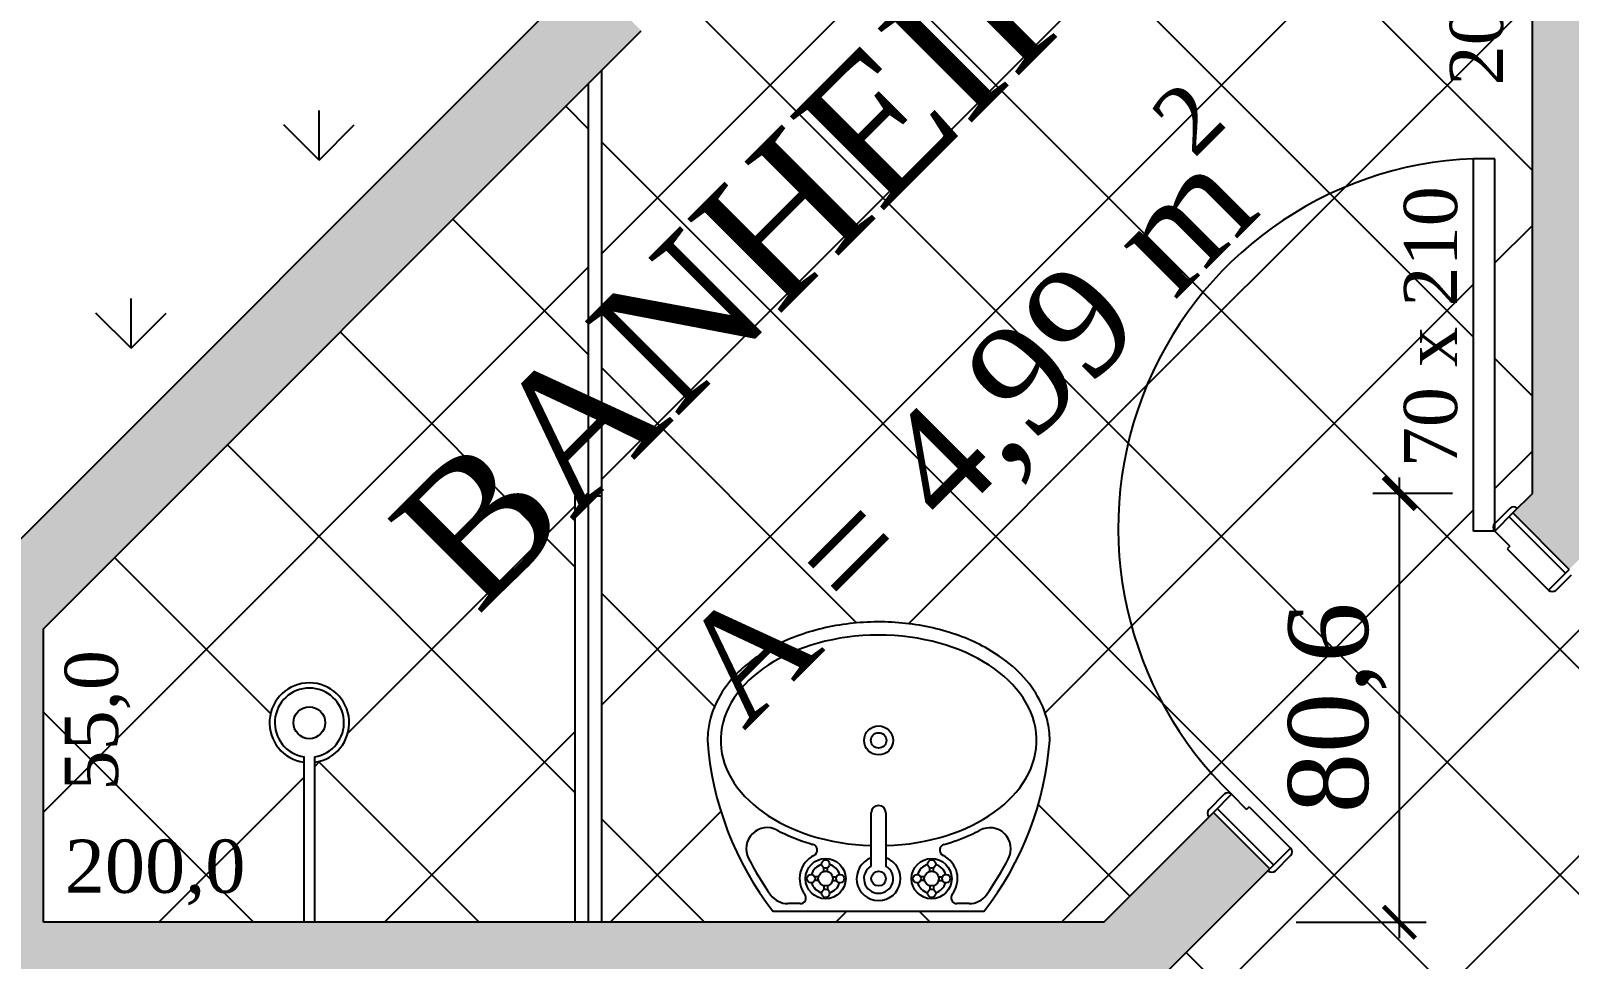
# Model space of a CAD drawing. Header units: millimetres. Extents: x 5728 to 12128, y -948 to 8052.
# Drawn here: x 6415.8 to 6705.2, y 5754.2 to 5928.7 of the extents above; entities that cross this region are included whole.
import ezdxf
from ezdxf.enums import TextEntityAlignment as Align

# ---------------------------------------------------------------- set-up
doc = ezdxf.new("R2010")
doc.units = ezdxf.units.MM
doc.header["$MEASUREMENT"] = 0
for name, color, linetype in [('001 - 0.150 Color', 1, 'Continuous'), ('003 - 0.250 Color', 3, 'Continuous'), ('004 - 0.150 Color', 4, 'Continuous'), ('005 - 0.350 Color', 5, 'Continuous'), ('007 - 0.200', 7, 'Continuous'), ('253 - 0.150 Color', 253, 'Continuous')]:
    doc.layers.add(name, color=color, linetype=linetype)
doc.styles.add('style4', font='romantic.ttf')
doc.dimstyles.new('Externa', dxfattribs={"dimtxt": 15, "dimasz": 6, "dimexe": 5, "dimexo": 15, "dimgap": 2.5, "dimtad": 1, "dimdec": 1, "dimzin": 4, "dimtxsty": 'style4', "dimblk": 'ARCHTICK', "dimcen": 6, "dimdle": 3, "dimclrd": 256, "dimclre": 256, "dimclrt": 256, "dimadec": 4, "dimazin": 1, "dimtfac": 1, "dimtdec": 1, "dimtmove": 0, "dimatfit": 3, "dimldrblk": 'ARCHTICK', "dimfxl": 1, "dimlwd": -1, "dimlwe": -1, "dimarcsym": 0})
pattern_1 = [(45, (0, 0), (-21.21320343559642, 21.21320343559643), []), (135, (0, 0), (-21.21320343559643, -21.21320343559642), [])]

# ---------------------------------------------------------------- blocks, each defined once
blk = doc.blocks.new('_ArchTick')
at = {"color": 0, "const_width": 0.15}
blk.add_lwpolyline([(-0.5, -0.5), (0.5, 0.5)], dxfattribs=at)
blk = doc.blocks.new('*D10')
at = {"layer": '007 - 0.200', "ltscale": 2.5}
for p, q in [((6673.234508858997, 5758.126246589467), (6673.234508858997, 5844.732848307267)), ((6683.233046874956, 5841.732848307267), (6668.234508858997, 5841.732848307267)), ((6653.839648592753, 5761.126246589467), (6678.234508858997, 5761.126246589467))]:
    blk.add_line(p, q, dxfattribs=at)
at = {"layer": 'Defpoints', "color": 0, "ltscale": 2.5}
for p in [(6673.234508858997, 5841.732848307267), (6698.233046874956, 5841.732848307267), (6638.839648592753, 5761.126246589467)]:
    blk.add_point(p, dxfattribs=at)
at = {"layer": '007 - 0.200', "ltscale": 2.5, "xscale": 6, "yscale": 6, "zscale": 6}
for p, rotation in [((6673.234508858997, 5841.732848307267), 90), ((6673.234508858997, 5761.126246589467), 270)]:
    blk.add_blockref('_ArchTick', p, dxfattribs=dict(at, rotation=rotation))
at = {"layer": '007 - 0.200', "ltscale": 2.5, "insert": (6661.581402350121, 5801.429547448369), "char_height": 15, "attachment_point": 5, "rotation": 90, "style": 'style4'}
blk.add_mtext('80,6', dxfattribs=at)

msp = doc.modelspace()

# ---------------------------------------------------------------- hatches: boundary and pattern name
at = {"layer": '003 - 0.250 Color', "ltscale": 2.5}
h = msp.add_hatch(dxfattribs=at)
h.set_pattern_fill('GRASS', color=256, scale=50, style=0)
h.set_pattern_definition([(90, (0, 0), (-35.35533905, 35.35533905), [9.375, -61.33567814999999]), (45, (0, 0), (-35.35533905932737, 35.35533905932738), [9.375, -40.625]), (135, (0, 0), (-35.35533905932738, -35.35533905932737), [9.375, -40.625])])
h.paths.add_polyline_path([(7193.982162624105, 6626.809037148515), (6098.233044741823, 6089.805306901912), (6098.233044741824, 5196.126246589469), (6298.233046874955, 5196.126246589469), (6298.233046874955, 5266.126246589471), (6298.233046874956, 5416.12624658947), (6298.233046874954, 5541.126246589471), (6298.233046874956, 5691.12624658947), (6298.233046874955, 5761.12624658947), (6403.233045157157, 5761.126246589469), (6403.233045157156, 5822.50449125222), (6520.043923684679, 5939.315369779742), (6562.470330555871, 5981.741776650937), (6636.854802212205, 6056.126248307268), (6698.233046874955, 6056.126248307266), (6698.233046874953, 6161.126246589469), (6768.233046874955, 6161.126246589469), (6918.233046874954, 6161.126246589468), (7043.233046874955, 6161.12624658947), (7193.233046874954, 6161.126246589468), (7263.233046874954, 6161.12624658947), (7263.233046874954, 5846.126246589471), (7363.233046874952, 5846.126246589468), (7363.233046874953, 5788.62624658947), (7363.233046874952, 5688.62624658947), (7363.233046874951, 5571.126246589472), (7363.233046874952, 5421.126246589472), (7363.233046874952, 5346.126246589472), (7113.233046874956, 5346.126246589469), (7113.233046874956, 5289.876246589469), (7788.080059374907, 5289.87624658947), (7788.080059374909, 5414.560016082183), (7392.014794874373, 6222.726030126407)])
h.paths.add_polyline_path([(7365.01774741255, 5543.593183501287), (7365.01774741255, 5442.247029655133), (7380.594670489472, 5442.247029655133), (7380.594670489472, 5543.593183501287)], flags=24)
h.paths.add_polyline_path([(7365.058427885922, 5787.942822007545), (7365.058427885922, 5686.678029108137), (7380.391268122609, 5686.678029108137), (7380.391268122609, 5787.942822007545)], flags=24)
h.paths.add_polyline_path([(6508.695811607099, 5932.669236513038), (6569.898204753882, 5993.87162965982), (6558.883656816168, 6004.886177597535), (6497.681263669385, 5943.683784450752)], flags=24)
h.paths.add_polyline_path([(6802.812980053925, 6162.763018132982), (6896.82185579357, 6162.763018132982), (6896.82185579357, 6178.517456002804), (6802.812980053925, 6178.517456002804)], flags=24)
h.paths.add_polyline_path([(7077.812980053925, 6162.763018132982), (7171.82185579357, 6162.763018132982), (7171.82185579357, 6178.517456002804), (7077.812980053925, 6178.517456002804)], flags=24)
h.paths.add_polyline_path([(6296.596275331441, 5575.706179768441), (6296.596275331441, 5669.715055508085), (6280.841837461619, 5669.715055508085), (6280.841837461619, 5575.706179768441)], flags=24)
h.paths.add_polyline_path([(6296.596275331441, 5300.706179768441), (6296.596275331441, 5394.715055508085), (6280.841837461619, 5394.715055508085), (6280.841837461619, 5300.706179768441)], flags=24)
at = {"layer": '005 - 0.350 Color', "ltscale": 2.5}
for points in [[(6713.233046874954, 6146.126246589467), (6768.233046874953, 6146.126246589467), (6768.233046874953, 6161.126246589468), (6698.233046874953, 6161.126246589469), (6698.233046874954, 6056.126248307266), (6636.854802212203, 6056.126248307267), (6562.470330555872, 5981.741776650936), (6569.732103208648, 5974.48000399816, -0.003026303424695639), (6569.732531188663, 5974.479576018145), (6573.07693227367, 5971.135174933138), (6643.0680056478, 6041.126248307269), (6698.233046874956, 6041.126248307268), (6698.233046874956, 5841.732848307266), (6694.556091612784, 5838.055893045096), (6705.162693330582, 5827.449291327298), (6708.839648592753, 5831.126246589468), (6878.433046874957, 5831.126246589468), (6878.433046874958, 5846.126246589469), (6713.233046874957, 5846.126246589469)], [(6530.650525402478, 5928.708768061945), (6527.306124317452, 5932.053169146971, -0.00302630276548991), (6527.305696337529, 5932.053597126893), (6520.04392368468, 5939.315369779743), (6403.233045157157, 5822.504491252221), (6403.233045157157, 5761.126246589468), (6298.233046874955, 5761.12624658947), (6298.233046874954, 5691.12624658947), (6313.233046874956, 5691.12624658947), (6313.233046874957, 5746.126246589471), (6613.233046874954, 5746.126246589468), (6613.233046874953, 5580.926246589467), (6628.233046874956, 5580.926246589468), (6628.233046874957, 5750.51964487167), (6648.876993548134, 5771.163591544847), (6638.270391830336, 5781.770193262647), (6617.626445157157, 5761.126246589468), (6418.233045157156, 5761.126246589469), (6418.233045157156, 5816.291287816622)]]:
    msp.add_hatch(color=256, dxfattribs=at).paths.add_polyline_path(points)
at = {"layer": '253 - 0.150 Color', "ltscale": 2.5}
h = msp.add_hatch(dxfattribs=at)
h.set_pattern_fill('NET', color=256, scale=240, angle=45, style=0)
h.set_pattern_definition(pattern_1)
h.paths.add_polyline_path([(6468.024470136443, 5866.08271279591), (6418.233045157157, 5816.291287816624), (6418.233045157156, 5761.126246589471), (6467.233045157156, 5761.126246589471), (6467.233045157158, 5791.19321221581, -0.9223222891117957), (6468.024470136443, 5806.123345792543)])
h.paths.add_polyline_path([(6518.233045157157, 5841.208767203046), (6520.733045157156, 5841.208767203046), (6520.733045157157, 5918.791287816623), (6468.024470136443, 5866.08271279591), (6468.024470136443, 5806.123345792543, -0.948395401949325), (6469.233045157158, 5791.19321221581), (6469.233045157156, 5761.126246589471), (6518.233045157157, 5761.126246589471)])
h.paths.add_polyline_path([(6575.223113697633, 5922.569515324682), (6575.223113697633, 5973.2813563571), (6573.076932273671, 5971.135174933139), (6530.650525402479, 5928.708768061946), (6523.233045157156, 5921.291287816623), (6523.233045157155, 5872.4615889606)], flags=16)
edge = h.paths.add_edge_path()
edge.add_line((6575.223113697632, 5922.569515324682), (6523.233045157156, 5872.461588960603))
edge.add_line((6523.233045157156, 5872.461588960603), (6523.233045157155, 5761.126246589468))
edge.add_line((6523.233045157155, 5761.126246589468), (6575.223113697633, 5761.126246589467))
edge.add_line((6575.223113697633, 5761.126246589467), (6575.223113697634, 5763.126246589467))
edge.add_line((6575.223113697634, 5763.126246589467), (6555.47683412178, 5763.126246589467))
edge.add_arc((6602.19466722951, 5799.580976523711), 59.25793841216775, 184.2267622131298, 217.9655296277023, ccw=False)
edge.add_spline(control_points=[(6543.112611625987, 5795.300764520141), (6543.112500233007, 5795.946199975852), (6543.152082408132, 5796.59162943945), (6543.479215358511, 5799.233886745172), (6544.11397106144, 5801.197387074083), (6546.064060222327, 5804.884962967993), (6547.376912281888, 5806.610183139578), (6551.050581717082, 5810.224530768051), (6553.611707384583, 5811.996175422474), (6559.389237393269, 5814.852189526388), (6562.60625242003, 5815.936417960087), (6568.979960795324, 5817.254635912251), (6572.101006074507, 5817.571036190816), (6575.223113697633, 5817.575663133771)], knot_values=[7.856025030111592, 7.856025030111592, 7.856025030111592, 7.856025030111592, 7.9383797233541, 7.9383797233541, 8.19497346501824, 8.19497346501824, 8.451567206682379, 8.451567206682379, 8.788787026692594, 8.788787026692594, 9.12600684670281, 9.12600684670281, 9.424780570387439, 9.424780570387439, 9.424780570387439, 9.424780570387439], degree=3, periodic=0)
edge.add_line((6575.223113697633, 5817.575663133771), (6575.223113697632, 5922.569515324682))
edge = h.paths.add_edge_path()
edge.add_line((6687.161979063091, 5904.6617804954), (6691.161979063091, 5904.661780495405))
edge.add_line((6691.161979063091, 5904.661780495405), (6691.161979063091, 5836.075994057782))
edge.add_line((6691.161979063091, 5836.075994057782), (6693.990406187833, 5838.904421182522))
edge.add_arc((6694.697512969021, 5838.197314401335), 1.000000000000169, 44.999999999852605, 135.0000000000368, ccw=False)
edge.add_line((6695.404619750209, 5838.90442118252), (6698.233046874956, 5841.732848307266))
edge.add_line((6698.233046874956, 5841.732848307266), (6698.233046874953, 6041.126248307267))
edge.add_line((6698.233046874953, 6041.126248307267), (6680.295330915984, 6023.837912753103))
edge.add_line((6680.295330915984, 6023.837912753103), (6680.617384479953, 6023.515859189131))
edge.add_line((6680.617384479953, 6023.515859189131), (6696.611463876315, 6007.521779792771))
edge.add_arc((6694.927876571433, 6005.838192487894), 2.380951999999668, -44.99999999998448, 44.99999999990712, ccw=False)
edge.add_line((6696.611463876313, 6004.154605183015), (6686.089043220819, 5993.632184527518))
edge.add_arc((6684.405455915939, 5995.315771832396), 2.380951999999668, 224.9999999999845, 315.00000000001546, ccw=False)
edge.add_line((6682.721868611059, 5993.632184527517), (6675.661263105647, 6000.692790032929))
edge.add_arc((6689.402675587692, 5990.600186097667), 17.04954753639509, 143.7039732795137, 165.0000612887897)
edge.add_arc((6699.451481155701, 5986.900759685974), 27.73048934658745, 162.9901778567101, 171.7284833846584)
edge.add_arc((6648.807809607697, 5993.983158390394), 23.40690210062312, 310.5446015573018, 352.40676650430345, ccw=False)
edge.add_arc((6635.758300071428, 6010.30768044966), 44.30006588775458, 276.3829610435384, 309.6453401288749, ccw=False)
edge.add_arc((6639.330489694295, 5983.976277589876), 17.7456868049463, 228.992427903345, 274.37204541469407, ccw=False)
edge.add_arc((6641.077802880697, 5982.228964403474), 17.74568680494627, 215.0482160935377, 221.0075720966238, ccw=False)
edge.add_line((6626.549957918684, 5972.038227386999), (6575.223113697633, 5922.569515324682))
edge.add_line((6575.223113697633, 5922.569515324682), (6575.223113697634, 5817.575663133771))
edge.add_spline(control_points=[(6575.223113697633, 5817.575663133771), (6575.624865394327, 5817.576258527141), (6576.02663468179, 5817.5716914371), (6579.949970828984, 5817.476436004255), (6583.451268510004, 5816.9923684102), (6590.055157492749, 5815.266391271685), (6593.157059638802, 5814.025109470695), (6597.796015194838, 5811.362366364947), (6599.521626308784, 5810.113943243368), (6602.530193785257, 5807.341998842606), (6603.813313886625, 5805.817815886299), (6605.841506383314, 5802.554365354978), (6606.585463955233, 5800.814066457416), (6607.31233593229, 5797.796242218616), (6607.462158841045, 5796.548629232074), (6607.462158841044, 5795.300789642518)], knot_values=[6.283185307179586, 6.283185307179586, 6.283185307179586, 6.283185307179586, 6.321631403505172, 6.321631403505172, 6.658851223515388, 6.658851223515388, 6.996071043525603, 6.996071043525603, 7.229651044814655, 7.229651044814655, 7.463231046103706, 7.463231046103706, 7.696811047392757, 7.696811047392757, 7.85602503011159, 7.85602503011159, 7.85602503011159, 7.85602503011159], degree=3, periodic=0)
edge.add_arc((6548.359001014052, 5799.580976523711), 59.25793841216765, 322.0344703722977, 355.8579324304304, ccw=False)
edge.add_line((6595.076834121782, 5763.126246589467), (6575.223113697634, 5763.126246589467))
edge.add_line((6575.223113697634, 5763.126246589467), (6575.223113697635, 5761.126246589469))
edge.add_line((6575.223113697635, 5761.126246589469), (6617.626445157156, 5761.126246589467))
edge.add_line((6617.626445157156, 5761.126246589467), (6637.421863692912, 5780.921665125223))
edge.add_arc((6638.128970474096, 5781.628771906412), 1.000000000000169, 134.9999999999263, 225.0000000002211, ccw=False)
edge.add_line((6637.42186369291, 5782.3358786876), (6640.250290817658, 5785.164305812343))
edge.add_arc((6640.957397598845, 5784.457199031156), 1.000000000000169, 47.198692431818415, 135, ccw=False)
edge.add_arc((6689.825547446408, 5835.237560559606), 69.47529712225858, 92.19716421933202, 226.0835236271901, ccw=False)
h.paths.add_polyline_path([(6626.549957918684, 5972.038227386998, -0.1737199037358015), (6623.383754875617, 5983.581763491732, -0.1461622068702952), (6633.297774648287, 6006.921701925422, -0.1847170362421371), (6647.991711344514, 6014.907934863175, 0.03814653756957497), (6652.114441385027, 6015.83254728467, 0.0931900827835879), (6657.794315323752, 6018.559737814825), (6650.733709818338, 6025.620343320239, -0.4142135623729368), (6650.733709818339, 6028.987517929997), (6651.588548544069, 6029.842356655729), (6651.015167741602, 6030.415737458199), (6652.149889067432, 6031.550458784029), (6652.723269869901, 6030.977077981558), (6661.256130473836, 6039.509938585493, -0.4142135623727786), (6664.623305083594, 6039.509938585491), (6680.295330915983, 6023.8379127531), (6698.233046874955, 6041.126248307267), (6643.068005647801, 6041.126248307269), (6575.223113697633, 5973.281356357102), (6575.223113697634, 5922.569515324683)], flags=16)
h.paths.add_polyline_path([(6437.421654624616, 5783.330489000056), (6437.421654624616, 5815.364512668695), (6418.982305512191, 5815.364512668695), (6418.982305512191, 5783.330489000056)], flags=24)
h.paths.add_polyline_path([(6419.200500778459, 5761.797134163433), (6458.549613204495, 5761.797134163433), (6458.549613204495, 5779.992400435623), (6419.200500778459, 5779.992400435623)], flags=24)
h.paths.add_polyline_path([(6501.637916214689, 5810.581898017786), (6645.752763519388, 5954.696745322486), (6618.687100851929, 5981.762407989945), (6474.572253547229, 5837.647560685245)], flags=9)
h.paths.add_polyline_path([(6552.894794611544, 5923.831358394158), (6580.776349718833, 5951.712913501449), (6567.737760920771, 5964.751502299512), (6539.856205813479, 5936.869947192223)], flags=25)
h.paths.add_polyline_path([(6553.988187318724, 5786.438745590503), (6658.0353937161, 5890.485951987879), (6632.334781861435, 5916.186563842544), (6528.287575464059, 5812.139357445169)], flags=9)
h.paths.add_polyline_path([(6634.648925476742, 5900.189099840281), (6645.605942537289, 5911.146116900828), (6632.34769039004, 5924.404369048076), (6621.390673329494, 5913.447351987529)], flags=25)
h.paths.add_polyline_path([(6697.562159300944, 5915.382067117263), (6697.562159300944, 5954.731179543298), (6679.366893028753, 5954.731179543298), (6679.366893028753, 5915.382067117263)], flags=24)
h.paths.add_polyline_path([(6665.272248058387, 6021.937638839801), (6697.306271727026, 6021.937638839801), (6697.306271727026, 6040.376987952227), (6665.272248058387, 6040.376987952227)], flags=24)
h = msp.add_hatch(dxfattribs=at)
h.set_pattern_fill('NET', color=256, scale=240, angle=45, style=0)
h.set_pattern_definition(pattern_1)
h.paths.add_polyline_path([(7098.233046874952, 5831.126246589468), (7083.53304687495, 5831.126246589468, -0.4142135623733614), (7082.53304687495, 5830.126246589467), (7078.53304687495, 5830.126246589469, -0.4142135623730952), (7077.53304687495, 5831.126246589469), (7077.533046874951, 5842.126246589471), (7078.233046874952, 5842.126246589471), (7078.233046874951, 5846.126246589406, 0.3555503041758915), (7002.233046874954, 5926.126246589471), (7002.233046874951, 5846.126246589472), (6998.233046874951, 5846.126246589473), (6998.233046874951, 5842.12624658947), (6998.933046874951, 5842.126246589472), (6998.933046874951, 5831.12624658947, -0.4142135623728287), (6997.933046874951, 5830.126246589471), (6993.933046874951, 5830.126246589469, -0.4142135623728287), (6992.933046874951, 5831.126246589468), (6968.533046874957, 5831.126246589468, -0.4142135623728287), (6967.533046874957, 5830.126246589469), (6963.533046874957, 5830.126246589471, -0.4142135623730952), (6962.533046874957, 5831.126246589471), (6962.533046874957, 5842.126246589471), (6963.233046874958, 5842.126246589471), (6963.233046874958, 5846.126246589473), (6959.233046874956, 5846.126246589472), (6959.233046874954, 5926.126246589471, 0.3555503041758915), (6883.233046874958, 5846.126246589406), (6883.233046874958, 5842.126246589472), (6883.933046874958, 5842.126246589471), (6883.933046874959, 5831.126246589468, -0.4142135623728287), (6882.933046874959, 5830.126246589469), (6878.933046874959, 5830.126246589467, -0.4142135623733615), (6877.933046874959, 5831.126246589468), (6708.839648592752, 5831.126246589467), (6705.516246721176, 5827.80284471789, -0.4142135623730951), (6705.516246721176, 5826.388631155517), (6702.687819596426, 5823.560204030773, -0.4142135623719649), (6701.273606034056, 5823.560204030774), (6693.495431441003, 5831.338378623827), (6693.990406187834, 5831.833353370657), (6691.161979063091, 5834.661780495402), (6687.16197906309, 5834.661780495405), (6687.16197906309, 5904.6617804954, 0.6611727160286138), (6641.636855647651, 5785.190913389685, -0.00959389987771146), (6641.664504380034, 5785.164305812341), (6644.492931504773, 5782.335878687597), (6644.987906251605, 5782.83085343443), (6652.766080844661, 5775.052678841376, -0.4142135623730951), (6652.766080844661, 5773.638465279003), (6649.937653719915, 5770.810038154256, -0.4142135623730951), (6648.523440157542, 5770.810038154255), (6628.233046874956, 5750.519644871671), (7051.233046874951, 5750.519644871671), (7051.233046874951, 5752.276246589436), (7096.233046874952, 5752.276246589436), (7096.233046874953, 5750.519644871672), (7098.233046874952, 5750.519644871672)])
h.paths.add_polyline_path([(7048.733046874952, 5746.026246589437), (7051.233046874951, 5746.026246589437), (7051.233046874951, 5750.519644871671), (6628.233046874957, 5750.519644871671), (6628.233046874957, 5612.711153886969), (6750.129107208569, 5612.711153886968, -0.09981100914554533), (6770.127847636623, 5713.526247995631), (6830.12782968914, 5713.526247995631, -0.4142135623730951), (6835.12782968914, 5708.526247995631), (6835.12782968914, 5703.526247995631, -0.3503384909872553), (6831.23307968914, 5698.64993561459), (6831.233079689141, 5612.711153886968), (7031.233046874944, 5612.711153886967), (7031.233046874938, 5658.422616878629), (7051.233046874952, 5669.969622262432), (7051.233046874952, 5677.526246589438), (7048.733046874951, 5677.526246589437), (7048.733046874951, 5710.526246589437), (7051.233046874951, 5710.526246589438), (7051.233046874951, 5713.026246589437), (7048.733046874949, 5713.026246589437)])
h.paths.add_polyline_path([(6648.678295841245, 5779.218008986832), (6648.678295841245, 5823.641085909909), (6674.484508858996, 5823.641085909909), (6674.484508858996, 5779.218008986832)], flags=24)
h.paths.add_polyline_path([(7100.082159300986, 5791.809678542162), (7100.082159300986, 5831.158790968197), (7081.886893028797, 5831.158790968197), (7081.886893028797, 5791.809678542162)], flags=9)
h.paths.add_polyline_path([(6709.807104214062, 5811.978317595369), (6749.156216640098, 5811.978317595369), (6749.156216640098, 5830.173583867558), (6709.807104214062, 5830.173583867558)], flags=24)
h.paths.add_polyline_path([(6686.840855946709, 5845.167824976785), (6686.840855946709, 5902.053919651341), (6671.508015710022, 5902.053919651341), (6671.508015710022, 5845.167824976785)], flags=24)
h.paths.add_polyline_path([(7018.467308356233, 5844.655086829966), (7018.467308356233, 5901.541181504522), (7003.134468119546, 5901.541181504522), (7003.134468119546, 5844.655086829966)], flags=24)
h.paths.add_polyline_path([(6959.217762205643, 5844.655086829966), (6959.217762205643, 5901.541181504522), (6943.884921968956, 5901.541181504522), (6943.884921968956, 5844.655086829966)], flags=24)
h.paths.add_polyline_path([(6850.179621124138, 5634.664031560507), (7018.042047159641, 5634.664031560507), (7018.042047159641, 5672.940658779444), (6850.179621124138, 5672.940658779444)], flags=24)
h.paths.add_polyline_path([(6869.170005739523, 5594.664031560507), (6999.051662544256, 5594.664031560507), (6999.051662544256, 5632.940658779444), (6869.170005739523, 5632.940658779444)], flags=9)
h.paths.add_polyline_path([(6647.380975869044, 5710.203076824333), (6647.380975869044, 5749.552189250369), (6629.185709596853, 5749.552189250369), (6629.185709596853, 5710.203076824333)], flags=24)

# ---------------------------------------------------------------- linework, layer by layer
at = {"layer": '001 - 0.150 Color', "ltscale": 2.5}
for p, q in [((6523.233045157156, 5761.126246589467), (6523.233045157156, 5921.291287816623)), ((6520.733045157156, 5761.126246589467), (6520.733045157156, 5918.791287816623)), ((6523.233045157156, 5841.208767203046), (6518.233045157156, 5841.208767203046)), ((6518.233045157156, 5761.126246589467), (6518.233045157156, 5841.208767203046)), ((6694.556091612785, 5838.055893045096), (6691.16197906309, 5834.661780495401)), ((6693.990406187834, 5831.833353370657), (6691.16197906309, 5834.661780495401))]:
    msp.add_line(p, q, dxfattribs=at)
at = {"layer": '001 - 0.150 Color'}
for p, q in [((6691.161979063091, 5904.661780495405), (6687.16197906309, 5904.6617804954)), ((6687.16197906309, 5834.661780495405), (6687.16197906309, 5904.6617804954)), ((6691.16197906309, 5834.661780495401), (6691.161979063091, 5904.661780495405)), ((6693.990406187834, 5838.904421182523), (6691.161979063088, 5836.075994057777)), ((6693.848984831596, 5837.348786263912), (6704.455586549394, 5826.742184546114)), ((6691.16197906309, 5834.661780495401), (6687.16197906309, 5834.661780495405)), ((6693.990406187834, 5831.833353370657), (6693.495431441002, 5831.338378623826)), ((6693.495431441002, 5831.338378623826), (6701.273606034055, 5823.560204030775)), ((6705.162693330583, 5827.449291327298), (6701.273606034055, 5823.560204030775)), ((6705.516246721177, 5826.388631155518), (6702.687819596428, 5823.560204030775)), ((6701.273606034055, 5823.560204030775), (6701.273606034055, 5823.560204030775)), ((6467.233045157156, 5761.126246589468), (6467.233045157158, 5792.203630300134)), ((6469.233045157156, 5761.126246589468), (6469.233045157158, 5792.203630300134)), ((6637.42186369291, 5782.3358786876), (6640.250290817658, 5785.164305812343)), ((6641.664504380029, 5785.164305812345), (6638.270391830336, 5781.770193262647)), ((6641.664504380029, 5785.164305812345), (6644.492931504774, 5782.335878687598)), ((6573.903819599669, 5771.689243342536), (6573.90381959967, 5781.688518342537)), ((6576.65381959967, 5781.688518342537), (6576.65381959967, 5771.687043342536)), ((6638.97749861152, 5782.477300043835), (6649.584100329318, 5771.870698326037)), ((6644.987906251606, 5782.83085343443), (6644.492931504776, 5782.3358786876)), ((6644.987906251606, 5782.83085343443), (6652.766080844661, 5775.052678841376)), ((6652.766080844657, 5775.052678841377), (6648.876993548134, 5771.163591544849)), ((6649.937653719915, 5770.810038154256), (6652.766080844661, 5773.638465279003)), ((6563.99309459967, 5769.657268342537), (6563.24756959967, 5769.657268342537)), ((6564.96631959967, 5770.639293342536), (6564.96631959967, 5771.376018342537)), ((6565.65381959967, 5770.630493342536), (6565.65381959967, 5771.376018342537)), ((6566.63556959967, 5769.657268342537), (6567.37256959967, 5769.657268342537)), ((6583.93059459967, 5769.657268342537), (6583.18506959967, 5769.657268342537)), ((6584.90381959967, 5770.639293342536), (6584.90381959967, 5771.376018342537)), ((6585.59131959967, 5770.630493342536), (6585.59131959967, 5771.376018342537)), ((6586.573069599669, 5769.657268342537), (6587.31006959967, 5769.657268342537)), ((6563.98456959967, 5768.969768342537), (6563.24756959967, 5768.969768342538)), ((6564.96631959967, 5767.996818342535), (6564.96631959967, 5767.251018342537)), ((6565.65381959967, 5767.988018342538), (6565.65381959967, 5767.251018342537)), ((6566.627044599672, 5768.969768342538), (6567.37256959967, 5768.969768342538)), ((6583.922069599669, 5768.969768342537), (6583.18506959967, 5768.969768342537)), ((6584.90381959967, 5767.996818342535), (6584.90381959967, 5767.251018342537)), ((6585.59131959967, 5767.988018342536), (6585.59131959967, 5767.251018342537)), ((6586.564544599671, 5768.969768342537), (6587.31006959967, 5768.969768342537)), ((6595.07683412178, 5763.126246589467), (6555.47683412178, 5763.126246589467))]:
    msp.add_line(p, q, dxfattribs=at)
for centre, radius in [((6468.233045157158, 5798.626246589469), 3), ((6575.287158841046, 5795.300789642516), 2.728962388195378), ((6565.31006959967, 5769.313518342537), 3.78125), ((6565.310069599671, 5772.063518342537), 0.768648375), ((6585.24756959967, 5769.313518342537), 3.78125), ((6585.247569599672, 5772.063518342537), 0.768648375), ((6562.560069599672, 5769.313518342537), 0.768648375), ((6565.31006959967, 5769.313518342537), 1.375), ((6568.060069599671, 5769.313518342537), 0.768648375), ((6575.278819599672, 5769.313518342537), 1.375), ((6582.497569599671, 5769.313518342537), 0.768648375), ((6585.24756959967, 5769.313518342537), 1.375), ((6587.997569599672, 5769.313518342537), 0.768648375), ((6565.310069599672, 5766.563518342537), 0.768648375), ((6585.247569599672, 5766.563518342539), 0.768648375)]:
    msp.add_circle(centre, radius, dxfattribs=at)
for centre, radius, start, end in [((6694.697512969019, 5838.197314401336), 1, 44.99999999999999, 135), ((6691.869085844276, 5835.368887276587), 1, 224.9999999998957, 225), ((6691.869085844276, 5835.368887276587), 1, 135, 225), ((6701.980712815241, 5824.267310811961), 1, 225, 315), ((6468.233045157158, 5798.626246589469), 7.5, 277.6622556607588, 262.3377443392412), ((6468.233045157158, 5798.626246589469), 6.5, 278.8498830984061, 261.1501169014908), ((6602.194667229509, 5799.580976523713), 59.25793841216795, 184.1420675695956, 217.9655296277044), ((6548.359001014053, 5799.580976523713), 59.25793841216795, 322.0344703722956, 355.8579324304044), ((6640.957397598844, 5784.457199031156), 1, 44.99999999999999, 135), ((6575.278819599672, 5781.688518342537), 1.375, 0, 180), ((6638.128970474096, 5781.628771906412), 1, 135, 225), ((6652.058974063474, 5774.345572060189), 1, 315, 44.99999999999999), ((6575.278819599672, 5769.313518342537), 4.125, 109.6397000000359, 70.3485999999225), ((6575.278819599672, 5769.313518342537), 2.75, 120.2446000000554, 59.65690000002388), ((6649.230546938727, 5771.517144935443), 1, 225, 315)]:
    msp.add_arc(centre, radius, start, end, dxfattribs=at)
msp.add_ellipse((6575.287158841044, 5795.300789642518), major_axis=(-29.69999999955852, 6.78958229960156e-12), ratio=0.666666666676584, start_param=1.61682809513278, end_param=7.807387697770203, dxfattribs=at)
msp.add_open_spline([(6607.462158841044, 5795.300789642518), (6607.462158841045, 5796.548629232074), (6607.31233593229, 5797.796242218616), (6606.585463955233, 5800.814066457416), (6605.841506383314, 5802.554365354978), (6603.813313886625, 5805.817815886299), (6602.530193785257, 5807.341998842606), (6599.521626308784, 5810.113943243368), (6597.796015194838, 5811.362366364947), (6593.157059638802, 5814.025109470695), (6590.055157492749, 5815.266391271685), (6583.451268510004, 5816.9923684102), (6579.949970828984, 5817.476436004255), (6572.906336302322, 5817.647449761543), (6569.365254338909, 5817.334322781511), (6562.60625242003, 5815.936417960087), (6559.389237393269, 5814.852189526388), (6553.611707384583, 5811.996175422474), (6551.050581717082, 5810.224530768051), (6547.376912281888, 5806.610183139578), (6546.064060222327, 5804.884962967993), (6544.11397106144, 5801.197387074083), (6543.479215358511, 5799.233886745172), (6543.152082408132, 5796.59162943945), (6543.112500233007, 5795.946199975852), (6543.112611625987, 5795.300764520141)], degree=3, knots=[6.283185307179586, 6.283185307179586, 6.283185307179586, 6.283185307179586, 6.44239928989842, 6.44239928989842, 6.67597929118747, 6.67597929118747, 6.909559292476522, 6.909559292476522, 7.143139293765573, 7.143139293765573, 7.480359113775789, 7.480359113775789, 7.817578933786004, 7.817578933786004, 8.15479875379622, 8.15479875379622, 8.492018573806435, 8.492018573806435, 8.82923839381665, 8.82923839381665, 9.08583213548079, 9.08583213548079, 9.34242587714493, 9.34242587714493, 9.424780570387437, 9.424780570387437, 9.424780570387437, 9.424780570387437], dxfattribs=at)
at = {"layer": '004 - 0.150 Color'}
for p, q in [((6560.535240830015, 5764.611246589464), (6558.214796948238, 5764.611246589466)), ((6592.338871295323, 5764.611246589464), (6590.022398369327, 5764.611246589466))]:
    msp.add_line(p, q, dxfattribs=at)
msp.add_circle((6575.287158841046, 5795.300789642516), 1.454615025598614, dxfattribs=at)
at = {"layer": '004 - 0.150 Color', "ltscale": 2.5}
msp.add_arc((6689.825547446408, 5835.237560559606), 69.47529712225864, 92.1971642193327, 226.1151687966788, dxfattribs=at)
at = {"layer": '004 - 0.150 Color'}
for centre, radius, start, end in [((6554.356164458747, 5774.937316219214), 3.96, 62.2592007605842, 207.2549337933876), ((6596.189915253511, 5774.922590859408), 3.96, 332.7274283661067, 117.6974649160014), ((6562.66427768849, 5774.677764489502), 1.1, 296.2537669614665, 73.75019180666057), ((6587.899406560597, 5774.674778669659), 1.1, 106.2412265741703, 243.6816475942045), ((6602.194667229509, 5799.580976523713), 57.77293841216795, 207.2549337933876, 215.187249029513), ((6565.31006959967, 5769.313518342537), 4.881250000000001, 116.2537669614665, 217.0319798096624), ((6565.31006959967, 5769.313518342537), 2.75, 106.0953000000142, 163.7657999999844), ((6565.31006959967, 5769.313518342537), 2.75, 15.91159999997554, 73.88000000004347), ((6585.24756959967, 5769.313518342537), 2.75, 105.9210999999768, 163.5586999999537), ((6585.24756959967, 5769.313518342537), 2.75, 15.79070000001676, 74.75930000001601), ((6585.24756959967, 5769.313518342537), 4.881250000000001, 322.9680201903377, 63.6816475942045), ((6548.359001014053, 5799.580976523713), 57.77293841216795, 324.812750970487, 332.7274283661067), ((6558.21479694824, 5768.571246589466), 3.96, 215.187249029513, 270), ((6560.535240830015, 5765.711246589465), 1.1, 270, 37.03197980966236), ((6565.31006959967, 5769.313518342537), 2.75, 195.7907000000168, 254.759300000016), ((6565.31006959967, 5769.313518342537), 2.75, 285.9211300000318, 343.5587499999999), ((6585.24756959967, 5769.313518342537), 2.75, 195.9115999999756, 253.8800000000435), ((6585.24756959967, 5769.313518342537), 2.75, 286.0953099999609, 343.7657800000199), ((6590.022398369328, 5765.711246589465), 1.1, 142.9680201903376, 270), ((6592.338871295325, 5768.571246589466), 3.96, 270, 324.812750970487)]:
    msp.add_arc(centre, radius, start, end, dxfattribs=at)
for points, knots in [([(6556.199435162153, 5778.442163307742), (6558.115297823627, 5777.434571984511), (6560.198714440599, 5776.583118142697), (6562.586713799394, 5775.847720400815), (6562.778990837483, 5775.790101785758), (6562.972086068611, 5775.733820359771)], [4.044399698675061, 4.044399698675061, 4.044399698675061, 4.044399698675061, 4.279655687649126, 4.279655687649126, 4.300156857350339, 4.300156857350339, 4.300156857350339, 4.300156857350339]), ([(6587.591756357344, 5775.730880630853), (6589.319429122801, 5776.234164307028), (6590.981882528636, 5776.844123132981), (6593.165774578982, 5777.830119512355), (6593.76527728985, 5778.122247404127), (6594.349295886209, 5778.428831060067)], [5.124253056789899, 5.124253056789899, 5.124253056789899, 5.124253056789899, 5.307668221230014, 5.307668221230014, 5.379334567074967, 5.379334567074967, 5.379334567074967, 5.379334567074967])]:
    msp.add_open_spline(points, degree=3, knots=knots, dxfattribs=at)
at = {"layer": '005 - 0.350 Color', "ltscale": 2.5}
for p, q in [((6698.233046874956, 5841.732848307267), (6698.233046874955, 6041.126248307267)), ((6403.233045157156, 5822.50449125222), (6520.043923684679, 5939.315369779742)), ((6418.233045157157, 5816.291287816624), (6530.650525402477, 5928.708768061944)), ((6694.556091612786, 5838.055893045097), (6698.233046874956, 5841.732848307267)), ((6418.233045157156, 5761.126246589467), (6418.233045157157, 5816.291287816624)), ((6617.626445157156, 5761.126246589467), (6638.270391830337, 5781.770193262648)), ((6628.233046874957, 5750.519644871671), (6648.876993548135, 5771.163591544849)), ((6617.626445157156, 5761.126246589467), (6418.233045157156, 5761.126246589469))]:
    msp.add_line(p, q, dxfattribs=at)
at = {"layer": '005 - 0.350 Color'}
for p, q in [((6705.162693330583, 5827.449291327298), (6694.556091612785, 5838.055893045096)), ((6648.876993548134, 5771.163591544849), (6638.270391830336, 5781.770193262647))]:
    msp.add_line(p, q, dxfattribs=at)

# ---------------------------------------------------------------- texts
at = {"layer": '007 - 0.200', "ltscale": 2.5, "style": 'style4'}
for s, height, p in [('BANHEIRO', 25, (6551.140620977489, 5905.194040559685)), ('2', 12.5, (6629.078890550975, 5916.716151826594)), ('A = 4,99 m', 20, (6584.594613971858, 5859.879525334745))]:
    msp.add_text(s, height=height, rotation=45, dxfattribs=at).set_placement(p, align=Align.TOP_CENTER)
msp.add_text('200,0', height=10, rotation=89.99999999999999, dxfattribs=at).set_placement((6695.713046874907, 5918.414611495961), align=Align.BOTTOM_LEFT)
for s, p in [('70 x 210', (6674.078281982212, 5899.49844627856)), ('55,0', (6422.233045157161, 5812.291287816624))]:
    msp.add_text(s, height=10, rotation=90, dxfattribs=at).set_placement(p, align=Align.TOP_RIGHT)
msp.add_text('200,0', height=10, dxfattribs=at).set_placement((6422.233045157158, 5763.646246589469), align=Align.BOTTOM_LEFT)

# ---------------------------------------------------------------- dimensions: what is measured, and where the dimension line sits
at = {"layer": '007 - 0.200', "ltscale": 2.5}
dim = msp.add_linear_dim(base=(6673.234508858997, 5841.732848307267), p1=(6638.839648592753, 5761.126246589467), p2=(6698.233046874956, 5841.732848307267), angle=90, dimstyle='Externa', dxfattribs=at)
dim.commit()
dim.dimension.update_dxf_attribs({"geometry": '*D10', "text_midpoint": (6661.581402350121, 5801.429547448369)})

doc.saveas('drawing.dxf')
